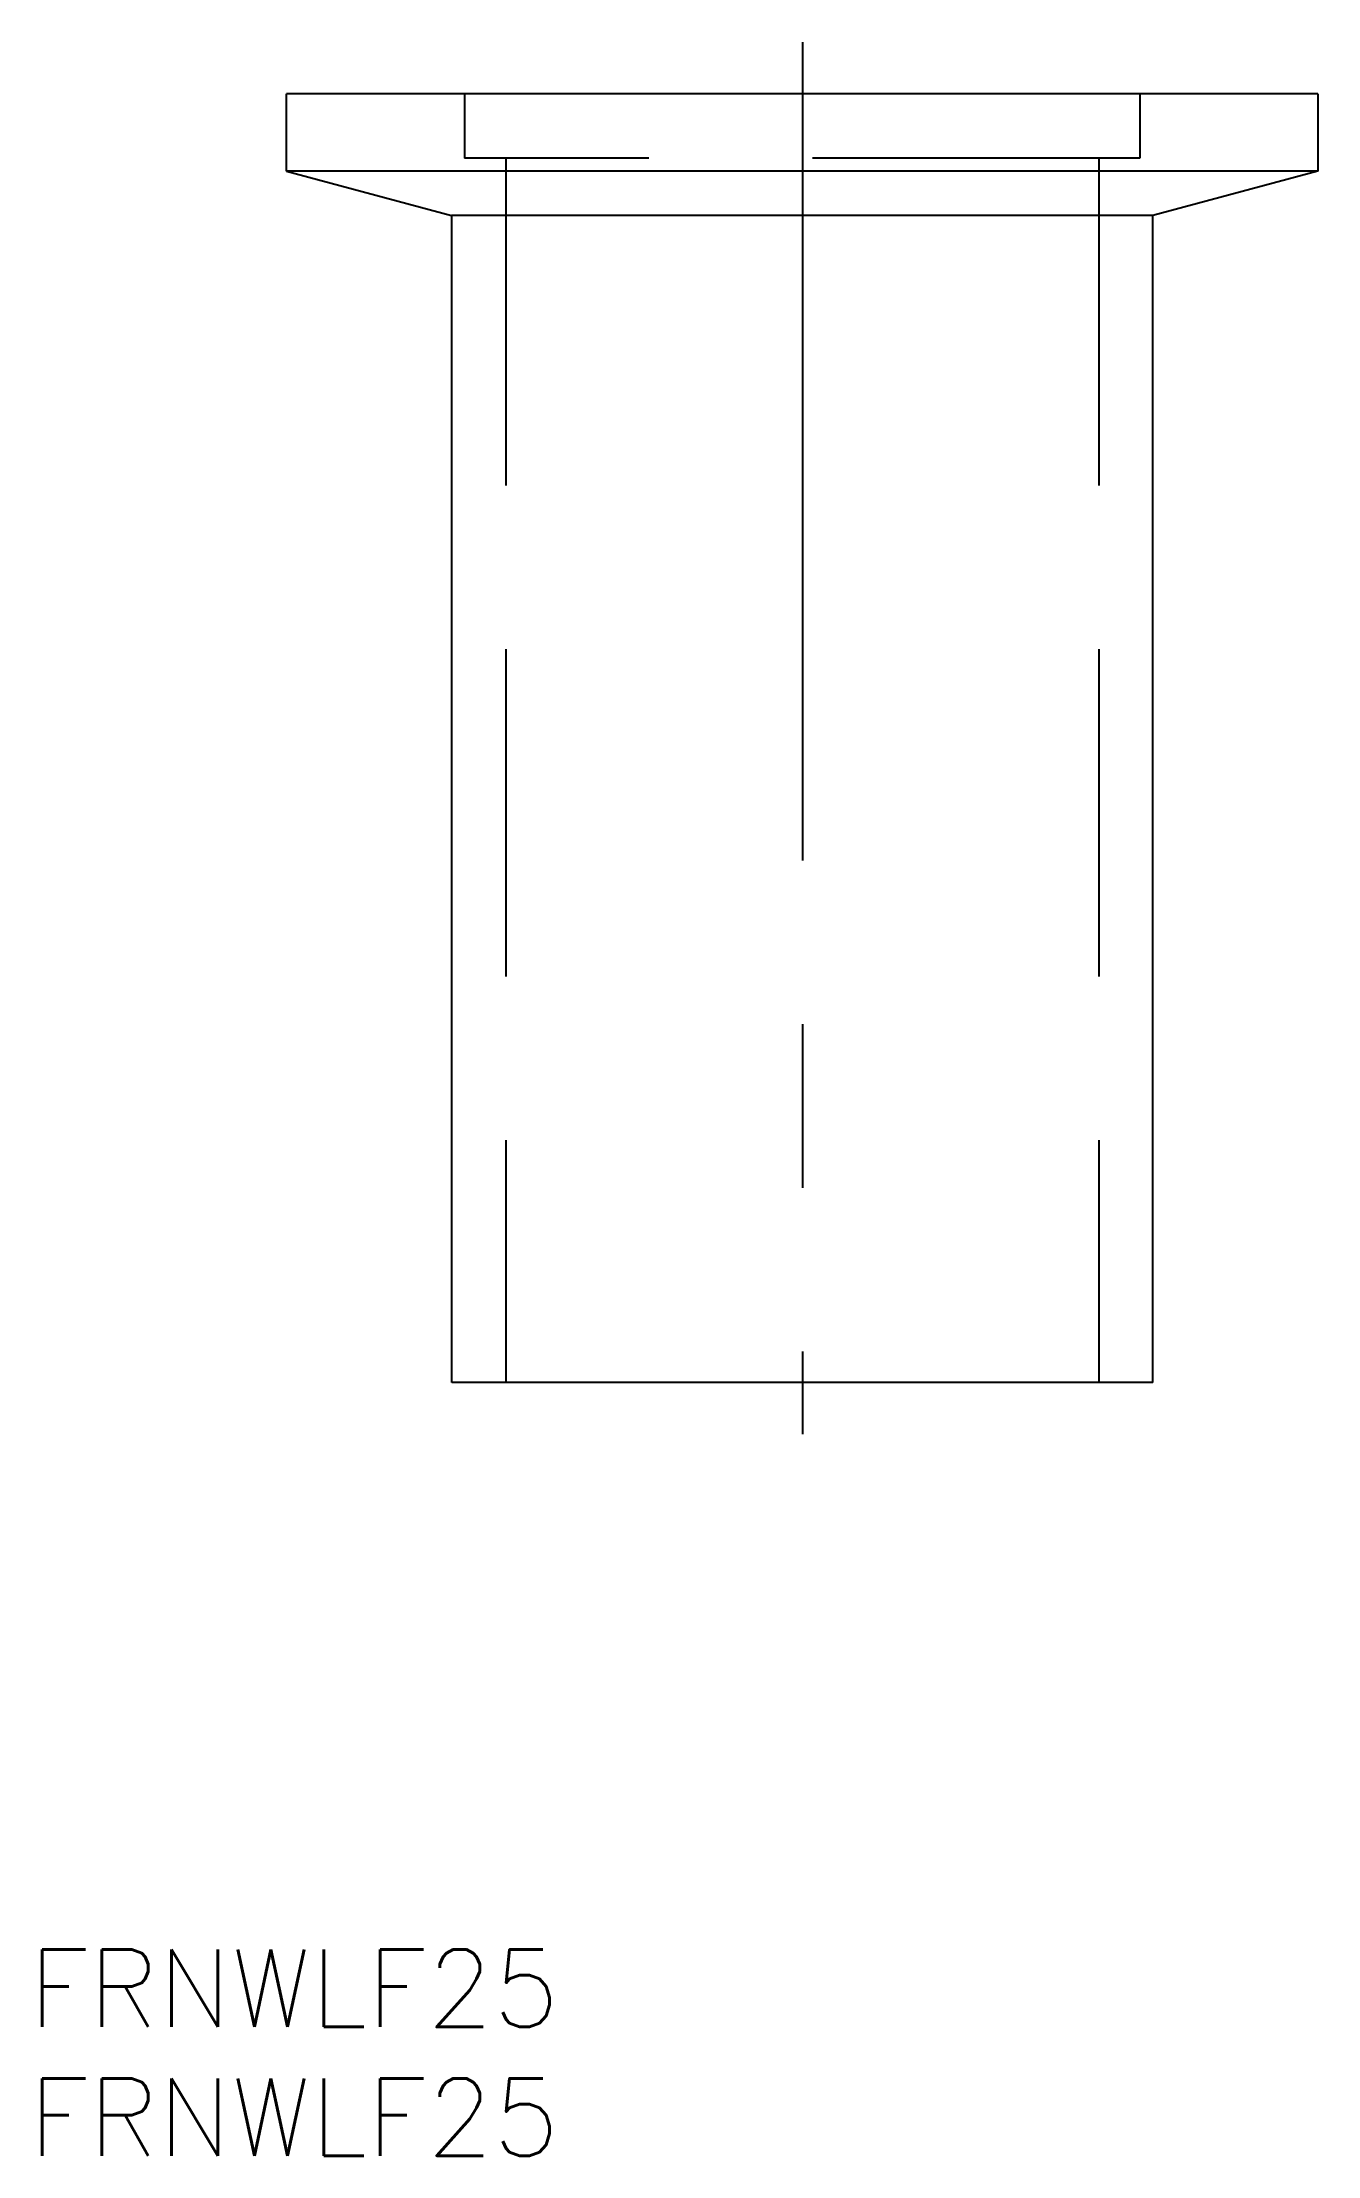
# Model space of a CAD drawing. Extents: x -29.5 to 20, y -80 to 2.
import ezdxf

# ---------------------------------------------------------------- set-up
doc = ezdxf.new("R2010")
doc.units = 0
doc.linetypes.add('CENTER', pattern=[50.8, 31.75, -6.35, 6.35, -6.35])
doc.linetypes.add('DASHED', pattern=[19.05, 12.7, -6.35])
doc.layers.get('0').update_dxf_attribs({"linetype": 'CONTINUOUS'})
doc.layers.add('CENTER', color=1, linetype='CENTER')
doc.styles.get("Standard").update_dxf_attribs({"font": 'txt.shx', "height": 3, "bigfont": 'bigfont.shx'})

msp = doc.modelspace()

# ---------------------------------------------------------------- linework, layer by layer
at = {"color": 7, "linetype": 'CONTINUOUS'}
for p, q in [((19.994, 0), (-20.006, 0)), ((-20.006, -3), (-20.006, 0)), ((19.994, 0), (19.994, -3)), ((19.994, -3), (-20.006, -3)), ((-20.006, -3), (-13.606, -4.715)), ((19.994, -3), (13.594, -4.715)), ((13.594, -4.715), (-13.606, -4.715)), ((-13.6, -50), (-13.6, -4.715)), ((13.6, -50), (13.6, -4.713)), ((13.6, -50), (-13.6, -50))]:
    msp.add_line(p, q, dxfattribs=at)
at = {"color": 3, "linetype": 'DASHED'}
for p, q in [((-13.106, 0), (-13.106, -2.5)), ((13.094, 0), (13.094, -2.5)), ((13.094, -2.5), (-13.106, -2.5)), ((-11.5, -2.5), (-11.5, -50)), ((11.5, -2.5), (11.5, -50))]:
    msp.add_line(p, q, dxfattribs=at)
at = {"layer": 'CENTER', "color": 1, "linetype": 'CENTER'}
msp.add_line((0, 2), (0, -52), dxfattribs=at)

# ---------------------------------------------------------------- texts
at = {"color": 7, "linetype": 'CONTINUOUS'}
for p in [(-30, -75), (-30, -80)]:
    msp.add_text('FRNWLF25', height=3, dxfattribs=at).set_placement(p)

doc.saveas('drawing.dxf')
